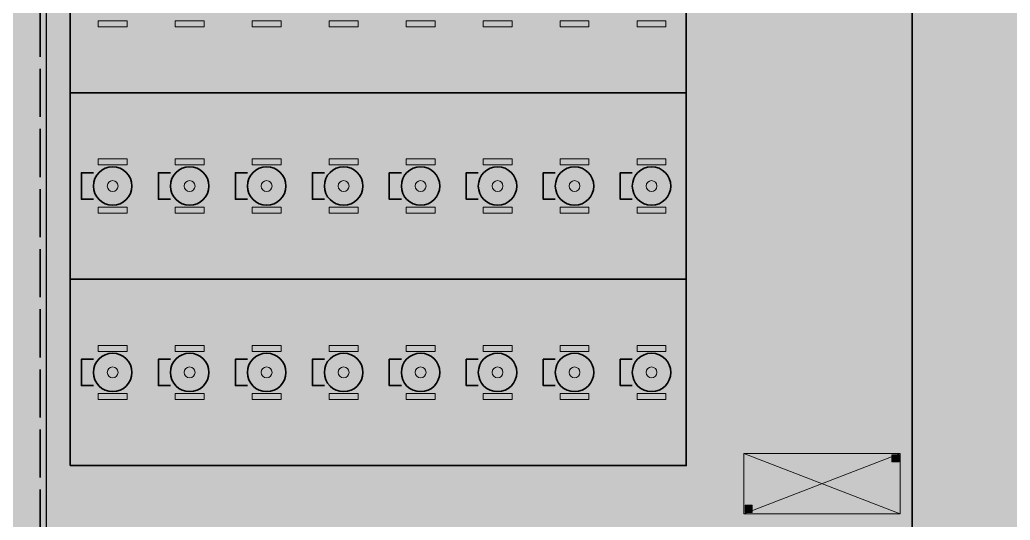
# Model space of a CAD drawing. Header units: millimetres. Extents: x 0 to 1189, y 0 to 841.
# Drawn here: x 702.8 to 785.1, y 471.5 to 513.1 of the extents above; entities that cross this region are included whole.
import ezdxf

# ---------------------------------------------------------------- set-up
doc = ezdxf.new("R2010")
doc.units = ezdxf.units.MM
doc.linetypes.add('IRAM-E-TRAZOS', pattern=[5, 4, -1])
for name, color, linetype, lineweight, true_color in [('A-DEM-AM', 2, 'CONTINUOUS', 35, 0xd7a500), ('A-EQUIPO', 30, 'CONTINUOUS', 35, 0xe67800), ('A-PASILLO', 2, 'IRAM-E-TRAZOS', 35, 0xd7a500)]:
    doc.layers.add(name, color=color, linetype=linetype, lineweight=lineweight, true_color=true_color)
for name, color, linetype, lineweight in [('A-EQUIPO-FINO', 8, 'CONTINUOUS', 13), ('A-EQUIPO-RELLENO', 9, 'CONTINUOUS', 13), ('A-RELLENO', 9, 'CONTINUOUS', 13), ('A-SECTOR', 1, 'CONTINUOUS', 25)]:
    doc.layers.add(name, color=color, linetype=linetype, lineweight=lineweight)

msp = doc.modelspace()

# ---------------------------------------------------------------- hatches: boundary and pattern name
at = {"layer": 'A-EQUIPO-RELLENO', "true_color": 0x969ba0}
h = msp.add_hatch(color=7, dxfattribs=at)
h.dxf.hatch_style = 1
h.paths.add_polyline_path([(709.32, 512.5), (711.72, 512.5), (711.72, 513), (709.32, 513)])
h = msp.add_hatch(color=7, dxfattribs=at)
h.dxf.hatch_style = 1
h.paths.add_polyline_path([(715.72, 512.5), (718.12, 512.5), (718.12, 513), (715.72, 513)])
h = msp.add_hatch(color=7, dxfattribs=at)
h.dxf.hatch_style = 1
h.paths.add_polyline_path([(722.12, 512.5), (724.52, 512.5), (724.52, 513), (722.12, 513)])
h = msp.add_hatch(color=7, dxfattribs=at)
h.dxf.hatch_style = 1
h.paths.add_polyline_path([(728.52, 512.5), (730.92, 512.5), (730.92, 513), (728.52, 513)])
h = msp.add_hatch(color=7, dxfattribs=at)
h.dxf.hatch_style = 1
h.paths.add_polyline_path([(734.92, 512.5), (737.32, 512.5), (737.32, 513), (734.92, 513)])
h = msp.add_hatch(color=7, dxfattribs=at)
h.dxf.hatch_style = 1
h.paths.add_polyline_path([(741.32, 512.5), (743.72, 512.5), (743.72, 513), (741.32, 513)])
h = msp.add_hatch(color=7, dxfattribs=at)
h.dxf.hatch_style = 1
h.paths.add_polyline_path([(747.72, 512.5), (750.12, 512.5), (750.12, 513), (747.72, 513)])
h = msp.add_hatch(color=7, dxfattribs=at)
h.dxf.hatch_style = 1
h.paths.add_polyline_path([(754.12, 512.5), (756.52, 512.5), (756.52, 513), (754.12, 513)])
h = msp.add_hatch(color=7, dxfattribs=at)
h.dxf.hatch_style = 1
h.paths.add_polyline_path([(709.32, 501), (711.72, 501), (711.72, 501.5), (709.32, 501.5)])
h = msp.add_hatch(color=7, dxfattribs=at)
h.dxf.hatch_style = 1
h.paths.add_polyline_path([(715.72, 501), (718.12, 501), (718.12, 501.5), (715.72, 501.5)])
h = msp.add_hatch(color=7, dxfattribs=at)
h.dxf.hatch_style = 1
h.paths.add_polyline_path([(722.12, 501), (724.52, 501), (724.52, 501.5), (722.12, 501.5)])
h = msp.add_hatch(color=7, dxfattribs=at)
h.dxf.hatch_style = 1
h.paths.add_polyline_path([(728.52, 501), (730.92, 501), (730.92, 501.5), (728.52, 501.5)])
h = msp.add_hatch(color=7, dxfattribs=at)
h.dxf.hatch_style = 1
h.paths.add_polyline_path([(734.92, 501), (737.32, 501), (737.32, 501.5), (734.92, 501.5)])
h = msp.add_hatch(color=7, dxfattribs=at)
h.dxf.hatch_style = 1
h.paths.add_polyline_path([(741.32, 501), (743.72, 501), (743.72, 501.5), (741.32, 501.5)])
h = msp.add_hatch(color=7, dxfattribs=at)
h.dxf.hatch_style = 1
h.paths.add_polyline_path([(747.72, 501), (750.12, 501), (750.12, 501.5), (747.72, 501.5)])
h = msp.add_hatch(color=7, dxfattribs=at)
h.dxf.hatch_style = 1
h.paths.add_polyline_path([(754.12, 501), (756.52, 501), (756.52, 501.5), (754.12, 501.5)])
at = {"layer": 'A-EQUIPO-RELLENO', "true_color": 0xf0786e}
h = msp.add_hatch(color=7, dxfattribs=at)
h.dxf.hatch_style = 1
h.paths.add_polyline_path([(712.12, 499.25), (712.065, 499.664), (711.906, 500.05), (711.651, 500.381), (711.32, 500.636), (710.934, 500.795), (710.52, 500.85), (710.106, 500.795), (709.72, 500.636), (709.389, 500.381), (709.134, 500.05), (708.975, 499.664), (708.92, 499.25), (708.975, 498.836), (709.134, 498.45), (709.389, 498.119), (709.72, 497.864), (710.106, 497.705), (710.52, 497.65), (710.934, 497.705), (711.32, 497.864), (711.651, 498.119), (711.906, 498.45), (712.065, 498.836)])
h = msp.add_hatch(color=7, dxfattribs=at)
h.dxf.hatch_style = 1
h.paths.add_polyline_path([(718.52, 499.25), (718.465, 499.664), (718.306, 500.05), (718.051, 500.381), (717.72, 500.636), (717.334, 500.795), (716.92, 500.85), (716.506, 500.795), (716.12, 500.636), (715.789, 500.381), (715.534, 500.05), (715.375, 499.664), (715.32, 499.25), (715.375, 498.836), (715.534, 498.45), (715.789, 498.119), (716.12, 497.864), (716.506, 497.705), (716.92, 497.65), (717.334, 497.705), (717.72, 497.864), (718.051, 498.119), (718.306, 498.45), (718.465, 498.836)])
h = msp.add_hatch(color=7, dxfattribs=at)
h.dxf.hatch_style = 1
h.paths.add_polyline_path([(724.92, 499.25), (724.865, 499.664), (724.706, 500.05), (724.451, 500.381), (724.12, 500.636), (723.734, 500.795), (723.32, 500.85), (722.906, 500.795), (722.52, 500.636), (722.189, 500.381), (721.934, 500.05), (721.775, 499.664), (721.72, 499.25), (721.775, 498.836), (721.934, 498.45), (722.189, 498.119), (722.52, 497.864), (722.906, 497.705), (723.32, 497.65), (723.734, 497.705), (724.12, 497.864), (724.451, 498.119), (724.706, 498.45), (724.865, 498.836)])
h = msp.add_hatch(color=7, dxfattribs=at)
h.dxf.hatch_style = 1
h.paths.add_polyline_path([(731.32, 499.25), (731.265, 499.664), (731.106, 500.05), (730.851, 500.381), (730.52, 500.636), (730.134, 500.795), (729.72, 500.85), (729.306, 500.795), (728.92, 500.636), (728.589, 500.381), (728.334, 500.05), (728.175, 499.664), (728.12, 499.25), (728.175, 498.836), (728.334, 498.45), (728.589, 498.119), (728.92, 497.864), (729.306, 497.705), (729.72, 497.65), (730.134, 497.705), (730.52, 497.864), (730.851, 498.119), (731.106, 498.45), (731.265, 498.836)])
h = msp.add_hatch(color=7, dxfattribs=at)
h.dxf.hatch_style = 1
h.paths.add_polyline_path([(737.72, 499.25), (737.665, 499.664), (737.506, 500.05), (737.251, 500.381), (736.92, 500.636), (736.534, 500.795), (736.12, 500.85), (735.706, 500.795), (735.32, 500.636), (734.989, 500.381), (734.734, 500.05), (734.575, 499.664), (734.52, 499.25), (734.575, 498.836), (734.734, 498.45), (734.989, 498.119), (735.32, 497.864), (735.706, 497.705), (736.12, 497.65), (736.534, 497.705), (736.92, 497.864), (737.251, 498.119), (737.506, 498.45), (737.665, 498.836)])
h = msp.add_hatch(color=7, dxfattribs=at)
h.dxf.hatch_style = 1
h.paths.add_polyline_path([(744.12, 499.25), (744.065, 499.664), (743.906, 500.05), (743.651, 500.381), (743.32, 500.636), (742.934, 500.795), (742.52, 500.85), (742.106, 500.795), (741.72, 500.636), (741.389, 500.381), (741.134, 500.05), (740.975, 499.664), (740.92, 499.25), (740.975, 498.836), (741.134, 498.45), (741.389, 498.119), (741.72, 497.864), (742.106, 497.705), (742.52, 497.65), (742.934, 497.705), (743.32, 497.864), (743.651, 498.119), (743.906, 498.45), (744.065, 498.836)])
h = msp.add_hatch(color=7, dxfattribs=at)
h.dxf.hatch_style = 1
h.paths.add_polyline_path([(750.52, 499.25), (750.465, 499.664), (750.306, 500.05), (750.051, 500.381), (749.72, 500.636), (749.334, 500.795), (748.92, 500.85), (748.506, 500.795), (748.12, 500.636), (747.789, 500.381), (747.534, 500.05), (747.375, 499.664), (747.32, 499.25), (747.375, 498.836), (747.534, 498.45), (747.789, 498.119), (748.12, 497.864), (748.506, 497.705), (748.92, 497.65), (749.334, 497.705), (749.72, 497.864), (750.051, 498.119), (750.306, 498.45), (750.465, 498.836)])
h = msp.add_hatch(color=7, dxfattribs=at)
h.dxf.hatch_style = 1
h.paths.add_polyline_path([(756.92, 499.25), (756.865, 499.664), (756.706, 500.05), (756.451, 500.381), (756.12, 500.636), (755.734, 500.795), (755.32, 500.85), (754.906, 500.795), (754.52, 500.636), (754.189, 500.381), (753.934, 500.05), (753.775, 499.664), (753.72, 499.25), (753.775, 498.836), (753.934, 498.45), (754.189, 498.119), (754.52, 497.864), (754.906, 497.705), (755.32, 497.65), (755.734, 497.705), (756.12, 497.864), (756.451, 498.119), (756.706, 498.45), (756.865, 498.836)])
at = {"layer": 'A-EQUIPO-RELLENO', "true_color": 0x969ba0}
h = msp.add_hatch(color=7, dxfattribs=at)
h.dxf.hatch_style = 1
h.paths.add_polyline_path([(709.32, 497), (711.72, 497), (711.72, 497.5), (709.32, 497.5)])
h = msp.add_hatch(color=7, dxfattribs=at)
h.dxf.hatch_style = 1
h.paths.add_polyline_path([(715.72, 497), (718.12, 497), (718.12, 497.5), (715.72, 497.5)])
h = msp.add_hatch(color=7, dxfattribs=at)
h.dxf.hatch_style = 1
h.paths.add_polyline_path([(722.12, 497), (724.52, 497), (724.52, 497.5), (722.12, 497.5)])
h = msp.add_hatch(color=7, dxfattribs=at)
h.dxf.hatch_style = 1
h.paths.add_polyline_path([(728.52, 497), (730.92, 497), (730.92, 497.5), (728.52, 497.5)])
h = msp.add_hatch(color=7, dxfattribs=at)
h.dxf.hatch_style = 1
h.paths.add_polyline_path([(734.92, 497), (737.32, 497), (737.32, 497.5), (734.92, 497.5)])
h = msp.add_hatch(color=7, dxfattribs=at)
h.dxf.hatch_style = 1
h.paths.add_polyline_path([(741.32, 497), (743.72, 497), (743.72, 497.5), (741.32, 497.5)])
h = msp.add_hatch(color=7, dxfattribs=at)
h.dxf.hatch_style = 1
h.paths.add_polyline_path([(747.72, 497), (750.12, 497), (750.12, 497.5), (747.72, 497.5)])
h = msp.add_hatch(color=7, dxfattribs=at)
h.dxf.hatch_style = 1
h.paths.add_polyline_path([(754.12, 497), (756.52, 497), (756.52, 497.5), (754.12, 497.5)])
h = msp.add_hatch(color=7, dxfattribs=at)
h.dxf.hatch_style = 1
h.paths.add_polyline_path([(709.32, 485.5), (711.72, 485.5), (711.72, 486), (709.32, 486)])
h = msp.add_hatch(color=7, dxfattribs=at)
h.dxf.hatch_style = 1
h.paths.add_polyline_path([(715.72, 485.5), (718.12, 485.5), (718.12, 486), (715.72, 486)])
h = msp.add_hatch(color=7, dxfattribs=at)
h.dxf.hatch_style = 1
h.paths.add_polyline_path([(722.12, 485.5), (724.52, 485.5), (724.52, 486), (722.12, 486)])
h = msp.add_hatch(color=7, dxfattribs=at)
h.dxf.hatch_style = 1
h.paths.add_polyline_path([(728.52, 485.5), (730.92, 485.5), (730.92, 486), (728.52, 486)])
h = msp.add_hatch(color=7, dxfattribs=at)
h.dxf.hatch_style = 1
h.paths.add_polyline_path([(734.92, 485.5), (737.32, 485.5), (737.32, 486), (734.92, 486)])
h = msp.add_hatch(color=7, dxfattribs=at)
h.dxf.hatch_style = 1
h.paths.add_polyline_path([(741.32, 485.5), (743.72, 485.5), (743.72, 486), (741.32, 486)])
h = msp.add_hatch(color=7, dxfattribs=at)
h.dxf.hatch_style = 1
h.paths.add_polyline_path([(747.72, 485.5), (750.12, 485.5), (750.12, 486), (747.72, 486)])
h = msp.add_hatch(color=7, dxfattribs=at)
h.dxf.hatch_style = 1
h.paths.add_polyline_path([(754.12, 485.5), (756.52, 485.5), (756.52, 486), (754.12, 486)])
at = {"layer": 'A-EQUIPO-RELLENO', "true_color": 0xf0786e}
h = msp.add_hatch(color=7, dxfattribs=at)
h.dxf.hatch_style = 1
h.paths.add_polyline_path([(712.12, 483.75), (712.065, 484.164), (711.906, 484.55), (711.651, 484.881), (711.32, 485.136), (710.934, 485.295), (710.52, 485.35), (710.106, 485.295), (709.72, 485.136), (709.389, 484.881), (709.134, 484.55), (708.975, 484.164), (708.92, 483.75), (708.975, 483.336), (709.134, 482.95), (709.389, 482.619), (709.72, 482.364), (710.106, 482.205), (710.52, 482.15), (710.934, 482.205), (711.32, 482.364), (711.651, 482.619), (711.906, 482.95), (712.065, 483.336)])
h = msp.add_hatch(color=7, dxfattribs=at)
h.dxf.hatch_style = 1
h.paths.add_polyline_path([(718.52, 483.75), (718.465, 484.164), (718.306, 484.55), (718.051, 484.881), (717.72, 485.136), (717.334, 485.295), (716.92, 485.35), (716.506, 485.295), (716.12, 485.136), (715.789, 484.881), (715.534, 484.55), (715.375, 484.164), (715.32, 483.75), (715.375, 483.336), (715.534, 482.95), (715.789, 482.619), (716.12, 482.364), (716.506, 482.205), (716.92, 482.15), (717.334, 482.205), (717.72, 482.364), (718.051, 482.619), (718.306, 482.95), (718.465, 483.336)])
h = msp.add_hatch(color=7, dxfattribs=at)
h.dxf.hatch_style = 1
h.paths.add_polyline_path([(724.92, 483.75), (724.865, 484.164), (724.706, 484.55), (724.451, 484.881), (724.12, 485.136), (723.734, 485.295), (723.32, 485.35), (722.906, 485.295), (722.52, 485.136), (722.189, 484.881), (721.934, 484.55), (721.775, 484.164), (721.72, 483.75), (721.775, 483.336), (721.934, 482.95), (722.189, 482.619), (722.52, 482.364), (722.906, 482.205), (723.32, 482.15), (723.734, 482.205), (724.12, 482.364), (724.451, 482.619), (724.706, 482.95), (724.865, 483.336)])
h = msp.add_hatch(color=7, dxfattribs=at)
h.dxf.hatch_style = 1
h.paths.add_polyline_path([(731.32, 483.75), (731.265, 484.164), (731.106, 484.55), (730.851, 484.881), (730.52, 485.136), (730.134, 485.295), (729.72, 485.35), (729.306, 485.295), (728.92, 485.136), (728.589, 484.881), (728.334, 484.55), (728.175, 484.164), (728.12, 483.75), (728.175, 483.336), (728.334, 482.95), (728.589, 482.619), (728.92, 482.364), (729.306, 482.205), (729.72, 482.15), (730.134, 482.205), (730.52, 482.364), (730.851, 482.619), (731.106, 482.95), (731.265, 483.336)])
h = msp.add_hatch(color=7, dxfattribs=at)
h.dxf.hatch_style = 1
h.paths.add_polyline_path([(737.72, 483.75), (737.665, 484.164), (737.506, 484.55), (737.251, 484.881), (736.92, 485.136), (736.534, 485.295), (736.12, 485.35), (735.706, 485.295), (735.32, 485.136), (734.989, 484.881), (734.734, 484.55), (734.575, 484.164), (734.52, 483.75), (734.575, 483.336), (734.734, 482.95), (734.989, 482.619), (735.32, 482.364), (735.706, 482.205), (736.12, 482.15), (736.534, 482.205), (736.92, 482.364), (737.251, 482.619), (737.506, 482.95), (737.665, 483.336)])
h = msp.add_hatch(color=7, dxfattribs=at)
h.dxf.hatch_style = 1
h.paths.add_polyline_path([(744.12, 483.75), (744.065, 484.164), (743.906, 484.55), (743.651, 484.881), (743.32, 485.136), (742.934, 485.295), (742.52, 485.35), (742.106, 485.295), (741.72, 485.136), (741.389, 484.881), (741.134, 484.55), (740.975, 484.164), (740.92, 483.75), (740.975, 483.336), (741.134, 482.95), (741.389, 482.619), (741.72, 482.364), (742.106, 482.205), (742.52, 482.15), (742.934, 482.205), (743.32, 482.364), (743.651, 482.619), (743.906, 482.95), (744.065, 483.336)])
h = msp.add_hatch(color=7, dxfattribs=at)
h.dxf.hatch_style = 1
h.paths.add_polyline_path([(750.52, 483.75), (750.465, 484.164), (750.306, 484.55), (750.051, 484.881), (749.72, 485.136), (749.334, 485.295), (748.92, 485.35), (748.506, 485.295), (748.12, 485.136), (747.789, 484.881), (747.534, 484.55), (747.375, 484.164), (747.32, 483.75), (747.375, 483.336), (747.534, 482.95), (747.789, 482.619), (748.12, 482.364), (748.506, 482.205), (748.92, 482.15), (749.334, 482.205), (749.72, 482.364), (750.051, 482.619), (750.306, 482.95), (750.465, 483.336)])
h = msp.add_hatch(color=7, dxfattribs=at)
h.dxf.hatch_style = 1
h.paths.add_polyline_path([(756.92, 483.75), (756.865, 484.164), (756.706, 484.55), (756.451, 484.881), (756.12, 485.136), (755.734, 485.295), (755.32, 485.35), (754.906, 485.295), (754.52, 485.136), (754.189, 484.881), (753.934, 484.55), (753.775, 484.164), (753.72, 483.75), (753.775, 483.336), (753.934, 482.95), (754.189, 482.619), (754.52, 482.364), (754.906, 482.205), (755.32, 482.15), (755.734, 482.205), (756.12, 482.364), (756.451, 482.619), (756.706, 482.95), (756.865, 483.336)])
at = {"layer": 'A-EQUIPO-RELLENO', "true_color": 0x969ba0}
h = msp.add_hatch(color=7, dxfattribs=at)
h.dxf.hatch_style = 1
h.paths.add_polyline_path([(709.32, 481.5), (711.72, 481.5), (711.72, 482), (709.32, 482)])
h = msp.add_hatch(color=7, dxfattribs=at)
h.dxf.hatch_style = 1
h.paths.add_polyline_path([(715.72, 481.5), (718.12, 481.5), (718.12, 482), (715.72, 482)])
h = msp.add_hatch(color=7, dxfattribs=at)
h.dxf.hatch_style = 1
h.paths.add_polyline_path([(722.12, 481.5), (724.52, 481.5), (724.52, 482), (722.12, 482)])
h = msp.add_hatch(color=7, dxfattribs=at)
h.dxf.hatch_style = 1
h.paths.add_polyline_path([(728.52, 481.5), (730.92, 481.5), (730.92, 482), (728.52, 482)])
h = msp.add_hatch(color=7, dxfattribs=at)
h.dxf.hatch_style = 1
h.paths.add_polyline_path([(734.92, 481.5), (737.32, 481.5), (737.32, 482), (734.92, 482)])
h = msp.add_hatch(color=7, dxfattribs=at)
h.dxf.hatch_style = 1
h.paths.add_polyline_path([(741.32, 481.5), (743.72, 481.5), (743.72, 482), (741.32, 482)])
h = msp.add_hatch(color=7, dxfattribs=at)
h.dxf.hatch_style = 1
h.paths.add_polyline_path([(747.72, 481.5), (750.12, 481.5), (750.12, 482), (747.72, 482)])
h = msp.add_hatch(color=7, dxfattribs=at)
h.dxf.hatch_style = 1
h.paths.add_polyline_path([(754.12, 481.5), (756.52, 481.5), (756.52, 482), (754.12, 482)])
at = {"layer": 'A-EQUIPO-RELLENO', "true_color": 0xeeeeee}
h = msp.add_hatch(color=7, dxfattribs=at)
h.dxf.hatch_style = 1
h.paths.add_polyline_path([(776, 477), (763, 477), (763, 472), (776, 472)])
at = {"layer": 'A-EQUIPO-RELLENO', "true_color": 0x969ba0}
h = msp.add_hatch(color=7, dxfattribs=at)
h.dxf.hatch_style = 1
h.paths.add_polyline_path([(775.9, 476.9), (775.3, 476.9), (775.3, 476.3), (775.9, 476.3)])
h = msp.add_hatch(color=7, dxfattribs=at)
h.dxf.hatch_style = 1
h.paths.add_polyline_path([(763.7, 472.7), (763.1, 472.7), (763.1, 472.1), (763.7, 472.1)])
at = {"layer": 'A-RELLENO', "true_color": 0xf6cfc3}
h = msp.add_hatch(color=7, dxfattribs=at)
h.dxf.hatch_style = 1
h.paths.add_polyline_path([(777, 420), (877, 420), (877, 690), (777, 690)])
at = {"layer": 'A-RELLENO', "true_color": 0xf6f6f6}
h = msp.add_hatch(color=7, dxfattribs=at)
h.dxf.hatch_style = 1
h.paths.add_polyline_path([(690, 420), (705, 420), (705, 670), (690, 670)])
at = {"layer": 'A-RELLENO', "true_color": 0xf8d9c0}
h = msp.add_hatch(color=7, dxfattribs=at)
h.dxf.hatch_style = 1
h.paths.add_polyline_path([(705, 470), (777, 470), (777, 575), (705, 575)])

# ---------------------------------------------------------------- linework, layer by layer
at = {"layer": 'A-DEM-AM'}
for p, q in [((707, 507), (758.2, 507)), ((707, 491.5), (758.2, 491.5))]:
    msp.add_line(p, q, dxfattribs=at)
msp.add_lwpolyline([(707, 476), (758.2, 476), (758.2, 569), (707, 569)], close=True, dxfattribs=at)
at = {"layer": 'A-EQUIPO'}
for points in [[(708.92, 498.15), (707.92, 498.15), (707.92, 500.35), (708.92, 500.35)], [(715.32, 498.15), (714.32, 498.15), (714.32, 500.35), (715.32, 500.35)], [(721.72, 498.15), (720.72, 498.15), (720.72, 500.35), (721.72, 500.35)], [(728.12, 498.15), (727.12, 498.15), (727.12, 500.35), (728.12, 500.35)], [(734.52, 498.15), (733.52, 498.15), (733.52, 500.35), (734.52, 500.35)], [(740.92, 498.15), (739.92, 498.15), (739.92, 500.35), (740.92, 500.35)], [(747.32, 498.15), (746.32, 498.15), (746.32, 500.35), (747.32, 500.35)], [(753.72, 498.15), (752.72, 498.15), (752.72, 500.35), (753.72, 500.35)], [(708.92, 482.65), (707.92, 482.65), (707.92, 484.85), (708.92, 484.85)], [(715.32, 482.65), (714.32, 482.65), (714.32, 484.85), (715.32, 484.85)], [(721.72, 482.65), (720.72, 482.65), (720.72, 484.85), (721.72, 484.85)], [(728.12, 482.65), (727.12, 482.65), (727.12, 484.85), (728.12, 484.85)], [(734.52, 482.65), (733.52, 482.65), (733.52, 484.85), (734.52, 484.85)], [(740.92, 482.65), (739.92, 482.65), (739.92, 484.85), (740.92, 484.85)], [(747.32, 482.65), (746.32, 482.65), (746.32, 484.85), (747.32, 484.85)], [(753.72, 482.65), (752.72, 482.65), (752.72, 484.85), (753.72, 484.85)]]:
    msp.add_lwpolyline(points, dxfattribs=at)
for centre in [(710.52, 499.25), (716.92, 499.25), (723.32, 499.25), (729.72, 499.25), (736.12, 499.25), (742.52, 499.25), (748.92, 499.25), (755.32, 499.25), (710.52, 483.75), (716.92, 483.75), (723.32, 483.75), (729.72, 483.75), (736.12, 483.75), (742.52, 483.75), (748.92, 483.75), (755.32, 483.75)]:
    msp.add_circle(centre, 1.6, dxfattribs=at)
at = {"layer": 'A-EQUIPO-FINO'}
for p, q in [((776, 477), (763, 472)), ((776, 472), (763, 477))]:
    msp.add_line(p, q, dxfattribs=at)
for points in [[(709.32, 512.5), (711.72, 512.5), (711.72, 513), (709.32, 513)], [(715.72, 512.5), (718.12, 512.5), (718.12, 513), (715.72, 513)], [(722.12, 512.5), (724.52, 512.5), (724.52, 513), (722.12, 513)], [(728.52, 512.5), (730.92, 512.5), (730.92, 513), (728.52, 513)], [(734.92, 512.5), (737.32, 512.5), (737.32, 513), (734.92, 513)], [(741.32, 512.5), (743.72, 512.5), (743.72, 513), (741.32, 513)], [(747.72, 512.5), (750.12, 512.5), (750.12, 513), (747.72, 513)], [(754.12, 512.5), (756.52, 512.5), (756.52, 513), (754.12, 513)], [(709.32, 501), (711.72, 501), (711.72, 501.5), (709.32, 501.5)], [(715.72, 501), (718.12, 501), (718.12, 501.5), (715.72, 501.5)], [(722.12, 501), (724.52, 501), (724.52, 501.5), (722.12, 501.5)], [(728.52, 501), (730.92, 501), (730.92, 501.5), (728.52, 501.5)], [(734.92, 501), (737.32, 501), (737.32, 501.5), (734.92, 501.5)], [(741.32, 501), (743.72, 501), (743.72, 501.5), (741.32, 501.5)], [(747.72, 501), (750.12, 501), (750.12, 501.5), (747.72, 501.5)], [(754.12, 501), (756.52, 501), (756.52, 501.5), (754.12, 501.5)], [(709.32, 497), (711.72, 497), (711.72, 497.5), (709.32, 497.5)], [(715.72, 497), (718.12, 497), (718.12, 497.5), (715.72, 497.5)], [(722.12, 497), (724.52, 497), (724.52, 497.5), (722.12, 497.5)], [(728.52, 497), (730.92, 497), (730.92, 497.5), (728.52, 497.5)], [(734.92, 497), (737.32, 497), (737.32, 497.5), (734.92, 497.5)], [(741.32, 497), (743.72, 497), (743.72, 497.5), (741.32, 497.5)], [(747.72, 497), (750.12, 497), (750.12, 497.5), (747.72, 497.5)], [(754.12, 497), (756.52, 497), (756.52, 497.5), (754.12, 497.5)], [(709.32, 485.5), (711.72, 485.5), (711.72, 486), (709.32, 486)], [(715.72, 485.5), (718.12, 485.5), (718.12, 486), (715.72, 486)], [(722.12, 485.5), (724.52, 485.5), (724.52, 486), (722.12, 486)], [(728.52, 485.5), (730.92, 485.5), (730.92, 486), (728.52, 486)], [(734.92, 485.5), (737.32, 485.5), (737.32, 486), (734.92, 486)], [(741.32, 485.5), (743.72, 485.5), (743.72, 486), (741.32, 486)], [(747.72, 485.5), (750.12, 485.5), (750.12, 486), (747.72, 486)], [(754.12, 485.5), (756.52, 485.5), (756.52, 486), (754.12, 486)], [(709.32, 481.5), (711.72, 481.5), (711.72, 482), (709.32, 482)], [(715.72, 481.5), (718.12, 481.5), (718.12, 482), (715.72, 482)], [(722.12, 481.5), (724.52, 481.5), (724.52, 482), (722.12, 482)], [(728.52, 481.5), (730.92, 481.5), (730.92, 482), (728.52, 482)], [(734.92, 481.5), (737.32, 481.5), (737.32, 482), (734.92, 482)], [(741.32, 481.5), (743.72, 481.5), (743.72, 482), (741.32, 482)], [(747.72, 481.5), (750.12, 481.5), (750.12, 482), (747.72, 482)], [(754.12, 481.5), (756.52, 481.5), (756.52, 482), (754.12, 482)], [(776, 477), (763, 477), (763, 472), (776, 472)], [(775.9, 476.9), (775.3, 476.9), (775.3, 476.3), (775.9, 476.3)], [(763.7, 472.7), (763.1, 472.7), (763.1, 472.1), (763.7, 472.1)]]:
    msp.add_lwpolyline(points, close=True, dxfattribs=at)
for centre in [(710.52, 499.25), (716.92, 499.25), (723.32, 499.25), (729.72, 499.25), (736.12, 499.25), (742.52, 499.25), (748.92, 499.25), (755.32, 499.25), (710.52, 483.75), (716.92, 483.75), (723.32, 483.75), (729.72, 483.75), (736.12, 483.75), (742.52, 483.75), (748.92, 483.75), (755.32, 483.75)]:
    msp.add_circle(centre, 0.45, dxfattribs=at)
at = {"layer": 'A-PASILLO'}
msp.add_line((704.5, 420), (704.5, 670), dxfattribs=at)
at = {"layer": 'A-SECTOR'}
for points in [[(777, 420), (877, 420), (877, 690), (777, 690)], [(705, 470), (777, 470), (777, 575), (705, 575)]]:
    msp.add_lwpolyline(points, close=True, dxfattribs=at)

doc.saveas('drawing.dxf')
